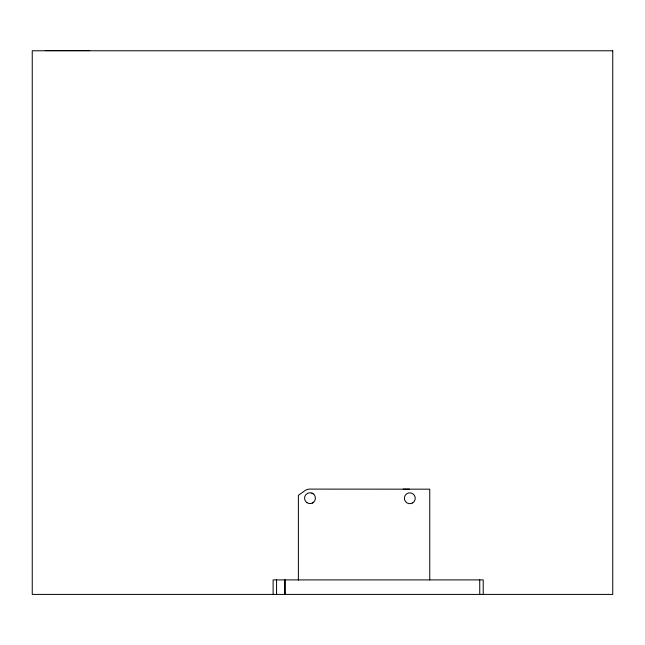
<?xml version="1.0" encoding="UTF-8"?>
<svg xmlns="http://www.w3.org/2000/svg" width="645" height="645" viewBox="0 0 645 645"><rect width="100%" height="100%" fill="white"/><g stroke="black" fill="none" stroke-linecap="round" stroke-linejoin="round"><path stroke-width="0.97" d="M312.325 503.092L313.518 502.318M45.303 50.584L89.736 50.584M403.117 489.16L429.755 489.168L429.755 579.903M409.535 489.168L310.737 489.103A9.103 9.103 0 0 0 304.109 491.232L298.377 495.304L298.377 580.178M311.833 493.046L313.091 493.699M479.727 579.903L479.775 594.416M284.921 579.903L284.953 594.416M483.21 594.416L483.21 579.903L273.117 579.903L273.117 594.416M284.969 579.903L284.969 594.416M276.56 579.903L276.56 594.416M412.687 502.89L411.389 503.471A5.442 5.442 0 0 1 404.431 497.488A5.442 5.442 0 0 1 412.8 493.715A5.442 5.442 0 0 1 412.687 502.89M612.75 50.77L32.25 50.77L32.25 594.416L612.75 594.416L612.75 50.77M306.907 502.649A5.442 5.442 0 0 0 315.421 498.617A5.442 5.442 0 0 0 307.673 493.256A5.442 5.442 0 0 0 306.907 502.649"/></g></svg>
